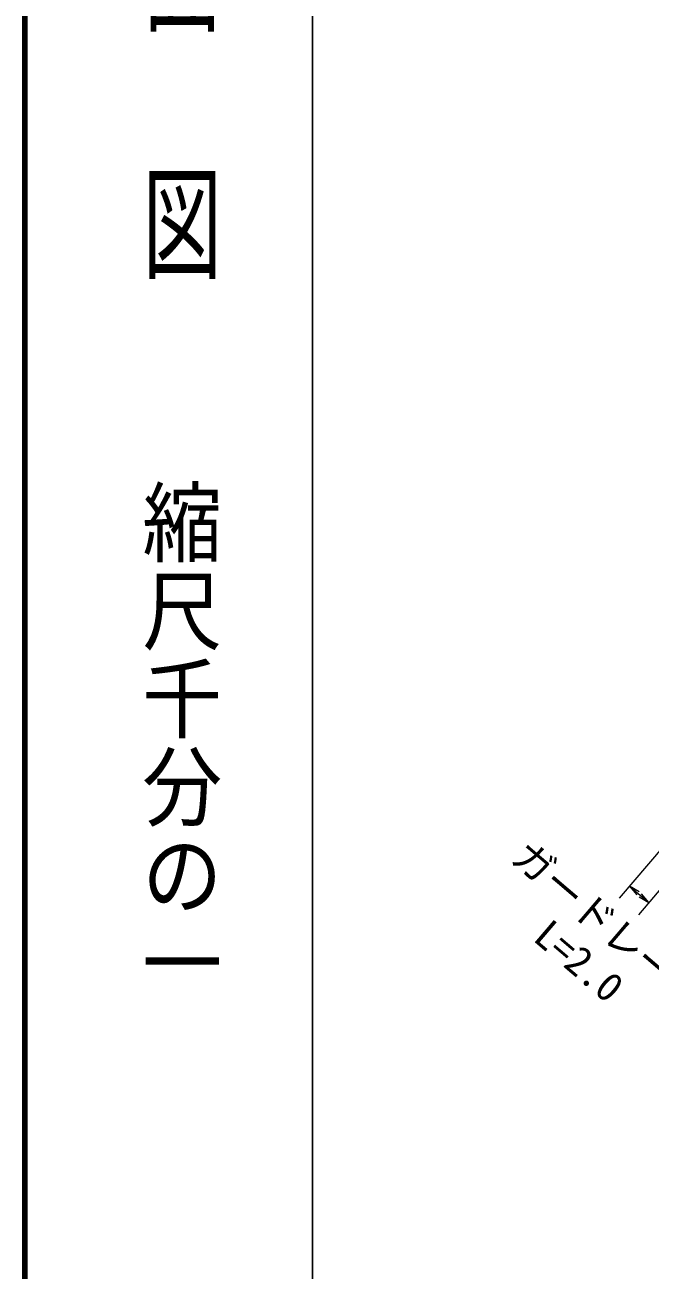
# Model space of a CAD drawing. Units: millimetres, scale not verified. Extents: x 40000 to 680000, y 20000 to 380000.
# Drawn here: x 40000 to 79108, y 243011 to 320835 of the extents above; entities that cross this region are included whole.
import ezdxf
from ezdxf.enums import TextEntityAlignment as Align

# ---------------------------------------------------------------- set-up
doc = ezdxf.new("R2010")
doc.units = ezdxf.units.MM
doc.header["$LTSCALE"] = 1000
for name, color, linetype, lineweight in [('M-STR-HTXT', 7, 'Continuous', 13), ('M-TTL', 2, 'Continuous', 140), ('M-TTL-BAND', 7, 'Continuous', 25)]:
    doc.layers.add(name, color=color, linetype=linetype, lineweight=lineweight)
doc.styles.add('@ＭＳ ゴシック', font='')
doc.styles.add('ＭＳ ゴシック', font='')
doc.styles.get('@ＭＳ ゴシック').set_extended_font_data('@MS Gothic')
doc.styles.get('ＭＳ ゴシック').set_extended_font_data('MS Gothic')

# ---------------------------------------------------------------- blocks, each defined once
blk = doc.blocks.new('open_arrow')
at = {"color": 0, "linetype": 'Continuous', "lineweight": -2}
blk.add_lwpolyline([(7.5, 1.25), (0, 0), (7.5, -1.25)], dxfattribs=at)

msp = doc.modelspace()

# ---------------------------------------------------------------- linework, layer by layer
at = {"layer": 'M-STR-HTXT'}
for p, q in [((85624, 276173), (77163, 266253)), ((86834, 275142), (78372, 265221)), ((77812, 267014), (79021, 265982))]:
    msp.add_line(p, q, dxfattribs=at)
at = {"layer": 'M-TTL'}
msp.add_line((40000, 380000), (40000, 20000), dxfattribs=at)
at = {"layer": 'M-TTL-BAND'}
msp.add_line((58000, 370000), (58000, 20000), dxfattribs=at)

# ---------------------------------------------------------------- block references
at = {"layer": 'M-STR-HTXT', "xscale": 93.3, "yscale": 93.3}
for p, rotation in [((77812, 267014), 319.5), ((79021, 265982), 139.5)]:
    msp.add_blockref('open_arrow', p, dxfattribs=dict(at, rotation=rotation))

# ---------------------------------------------------------------- texts
at = {"layer": 'M-STR-HTXT', "style": 'ＭＳ ゴシック'}
msp.add_text('ガードレール', height=1833, rotation=319.538, dxfattribs=at).set_placement((76597, 264455), align=Align.MIDDLE_CENTER)
msp.add_text('L=2.0', height=1833, rotation=319.538, dxfattribs=at).set_placement((73720, 261218), align=Align.BOTTOM_CENTER)
at = {"layer": 'M-TTL-BAND', "style": '@ＭＳ ゴシック'}
for s, width, p in [('平  面  図', 1.55, (49777, 323975)), ('縮尺千分の一', 1.1, (49777, 276030))]:
    msp.add_text(s, height=3666, rotation=270, dxfattribs=dict(at, width=width)).set_placement(p, align=Align.MIDDLE_CENTER)

doc.saveas('drawing.dxf')
